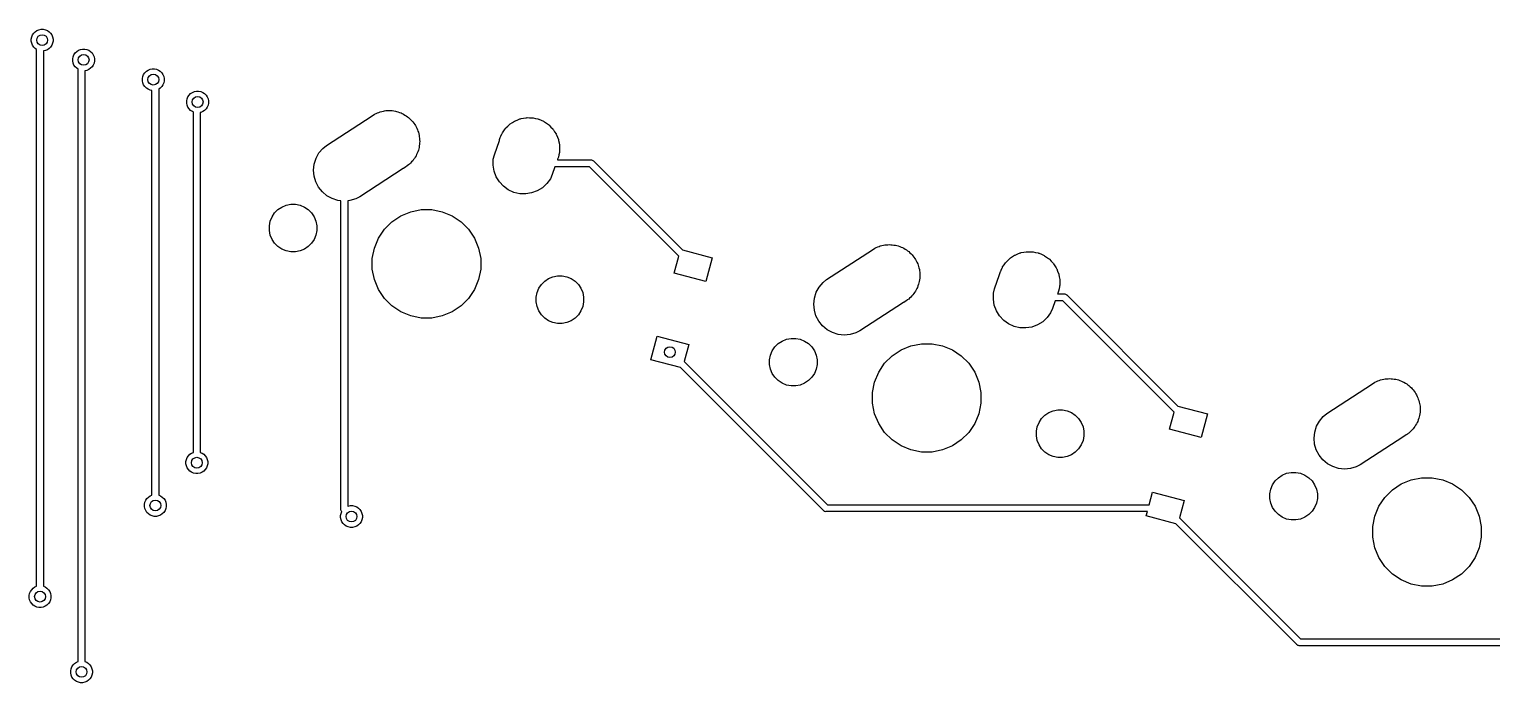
# Model space of a CAD drawing. Extents: x -26.1 to -7.5, y -7.6 to -2.3.
# Drawn here: x -18.173 to -16.055, y -3.231 to -2.284 of the extents above; entities that cross this region are included whole.
import ezdxf

# ---------------------------------------------------------------- set-up
doc = ezdxf.new("R2010")
doc.units = 0
doc.header["$MEASUREMENT"] = 0
doc.layers.add('BLACK', color=7, linetype='CONTINUOUS')

msp = doc.modelspace()

# ---------------------------------------------------------------- linework, layer by layer
at = {"layer": 'BLACK', "linetype": 'CONTINUOUS'}
for p, q in [((-18.164, -2.28777), (-18.1615, -2.28604)), ((-18.1615, -2.28604), (-18.1586, -2.28486)), ((-18.1586, -2.28486), (-18.1556, -2.28425)), ((-18.1556, -2.28425), (-18.1524, -2.28425)), ((-18.1524, -2.28425), (-18.1494, -2.28486)), ((-18.1494, -2.28486), (-18.1465, -2.28604)), ((-18.1465, -2.28604), (-18.144, -2.28777)), ((-18.1697, -2.29845), (-18.1691, -2.29541)), ((-18.1697, -2.30155), (-18.1697, -2.29845)), ((-18.1691, -2.30459), (-18.1697, -2.30155)), ((-18.1691, -2.29541), (-18.168, -2.29254)), ((-18.168, -2.30746), (-18.1691, -2.30459)), ((-18.168, -2.29254), (-18.1662, -2.28996)), ((-18.1662, -2.31004), (-18.168, -2.30746)), ((-18.1662, -2.28996), (-18.164, -2.28777)), ((-18.144, -2.28777), (-18.1418, -2.28996)), ((-18.1418, -2.28996), (-18.14, -2.29254)), ((-18.14, -2.30746), (-18.1418, -2.31004)), ((-18.14, -2.29254), (-18.1389, -2.29541)), ((-18.1389, -2.30459), (-18.14, -2.30746)), ((-18.1389, -2.29541), (-18.1383, -2.29845)), ((-18.1383, -2.30155), (-18.1389, -2.30459)), ((-18.1383, -2.29845), (-18.1383, -2.30155)), ((-18.164, -2.31223), (-18.1662, -2.31004)), ((-18.162, -2.31359), (-18.164, -2.31223)), ((-18.162, -3.09103), (-18.162, -2.31359)), ((-18.1494, -2.31514), (-18.152, -2.31566)), ((-18.152, -2.31566), (-18.152, -3.09103)), ((-18.1465, -2.31396), (-18.1494, -2.31514)), ((-18.144, -2.31223), (-18.1465, -2.31396)), ((-18.1418, -2.31004), (-18.144, -2.31223)), ((-18.1097, -2.32707), (-18.1091, -2.32403)), ((-18.1097, -2.33017), (-18.1097, -2.32707)), ((-18.1091, -2.32403), (-18.108, -2.32116)), ((-18.108, -2.32116), (-18.1062, -2.31858)), ((-18.1062, -2.31858), (-18.104, -2.31639)), ((-18.104, -2.31639), (-18.1015, -2.31467)), ((-18.1015, -2.31467), (-18.0986, -2.31348)), ((-18.0986, -2.31348), (-18.0956, -2.31287)), ((-18.0956, -2.31287), (-18.0924, -2.31287)), ((-18.0924, -2.31287), (-18.0894, -2.31348)), ((-18.0894, -2.31348), (-18.0865, -2.31467)), ((-18.0865, -2.31467), (-18.084, -2.31639)), ((-18.084, -2.31639), (-18.0818, -2.31858)), ((-18.0818, -2.31858), (-18.08, -2.32116)), ((-18.08, -2.32116), (-18.0789, -2.32403)), ((-18.0789, -2.32403), (-18.0783, -2.32707)), ((-18.0783, -2.32707), (-18.0783, -2.33017)), ((-18.1091, -2.33322), (-18.1097, -2.33017)), ((-18.108, -2.33608), (-18.1091, -2.33322)), ((-18.1062, -2.33866), (-18.108, -2.33608)), ((-18.104, -2.34085), (-18.1062, -2.33866)), ((-18.102, -2.34222), (-18.104, -2.34085)), ((-18.102, -3.20003), (-18.102, -2.34222)), ((-18.0894, -2.34376), (-18.092, -2.34428)), ((-18.092, -2.34428), (-18.092, -3.20003)), ((-18.0865, -2.34258), (-18.0894, -2.34376)), ((-18.084, -2.34085), (-18.0865, -2.34258)), ((-18.0818, -2.33866), (-18.084, -2.34085)), ((-18.08, -2.33608), (-18.0818, -2.33866)), ((-18.0789, -2.33322), (-18.08, -2.33608)), ((-18.0783, -2.33017), (-18.0789, -2.33322)), ((-18.0081, -2.35265), (-18.007, -2.34978)), ((-18.007, -2.34978), (-18.0052, -2.34721)), ((-18.0052, -2.34721), (-18.003, -2.34501)), ((-18.003, -2.34501), (-18.0005, -2.34329)), ((-18.0005, -2.34329), (-17.9976, -2.3421)), ((-17.9976, -2.3421), (-17.9946, -2.3415)), ((-17.9946, -2.3415), (-17.9914, -2.3415)), ((-17.9914, -2.3415), (-17.9884, -2.3421)), ((-17.9884, -2.3421), (-17.9855, -2.34329)), ((-17.9855, -2.34329), (-17.983, -2.34501)), ((-17.983, -2.34501), (-17.9808, -2.34721)), ((-17.9808, -2.34721), (-17.979, -2.34978)), ((-17.979, -2.34978), (-17.9779, -2.35265)), ((-18.0087, -2.35569), (-18.0081, -2.35265)), ((-18.0087, -2.3588), (-18.0087, -2.35569)), ((-18.0081, -2.36184), (-18.0087, -2.3588)), ((-18.007, -2.3647), (-18.0081, -2.36184)), ((-18.0052, -2.36728), (-18.007, -2.3647)), ((-18.003, -2.36948), (-18.0052, -2.36728)), ((-18.0005, -2.3712), (-18.003, -2.36948)), ((-17.9976, -2.37239), (-18.0005, -2.3712)), ((-17.983, -2.36948), (-17.985, -2.37084)), ((-17.985, -2.37084), (-17.985, -2.95903)), ((-17.9808, -2.36728), (-17.983, -2.36948)), ((-17.979, -2.3647), (-17.9808, -2.36728)), ((-17.9779, -2.36184), (-17.979, -2.3647)), ((-17.9779, -2.35265), (-17.9773, -2.35569)), ((-17.9773, -2.3588), (-17.9779, -2.36184)), ((-17.9773, -2.35569), (-17.9773, -2.3588)), ((-17.995, -2.3729), (-17.9976, -2.37239)), ((-17.995, -2.95903), (-17.995, -2.3729)), ((-17.9447, -2.38807), (-17.9441, -2.38503)), ((-17.9447, -2.39117), (-17.9447, -2.38807)), ((-17.9441, -2.39422), (-17.9447, -2.39117)), ((-17.9441, -2.38503), (-17.9429, -2.38216)), ((-17.9429, -2.38216), (-17.9412, -2.37958)), ((-17.9412, -2.37958), (-17.939, -2.37739)), ((-17.939, -2.37739), (-17.9364, -2.37567)), ((-17.9364, -2.37567), (-17.9335, -2.37448)), ((-17.9335, -2.37448), (-17.9305, -2.37387)), ((-17.9305, -2.37387), (-17.9274, -2.37387)), ((-17.9274, -2.37387), (-17.9244, -2.37448)), ((-17.9244, -2.37448), (-17.9215, -2.37567)), ((-17.9215, -2.37567), (-17.9189, -2.37739)), ((-17.9189, -2.37739), (-17.9167, -2.37958)), ((-17.9167, -2.37958), (-17.915, -2.38216)), ((-17.915, -2.38216), (-17.9138, -2.38503)), ((-17.9138, -2.38503), (-17.9132, -2.38807)), ((-17.9132, -2.39117), (-17.9138, -2.39422)), ((-17.9132, -2.38807), (-17.9132, -2.39117)), ((-17.9429, -2.39708), (-17.9441, -2.39422)), ((-17.9412, -2.39966), (-17.9429, -2.39708)), ((-17.939, -2.40185), (-17.9412, -2.39966)), ((-17.9364, -2.40358), (-17.939, -2.40185)), ((-17.935, -2.40416), (-17.9364, -2.40358)), ((-17.935, -2.89703), (-17.935, -2.40416)), ((-17.9244, -2.40476), (-17.925, -2.40489)), ((-17.925, -2.40489), (-17.925, -2.89703)), ((-17.9215, -2.40358), (-17.9244, -2.40476)), ((-17.9189, -2.40185), (-17.9215, -2.40358)), ((-17.9167, -2.39966), (-17.9189, -2.40185)), ((-17.915, -2.39708), (-17.9167, -2.39966)), ((-17.9138, -2.39422), (-17.915, -2.39708)), ((-17.7424, -2.4527), (-17.6761, -2.40948)), ((-17.6761, -2.40948), (-17.6727, -2.4072)), ((-17.6727, -2.4072), (-17.6704, -2.40626)), ((-17.6704, -2.40626), (-17.6683, -2.40514)), ((-17.6683, -2.40514), (-17.6664, -2.4046)), ((-17.6664, -2.4046), (-17.6646, -2.40386)), ((-17.6646, -2.40386), (-17.6622, -2.40338)), ((-17.6622, -2.40338), (-17.6599, -2.4027)), ((-17.6599, -2.4027), (-17.658, -2.40253)), ((-17.658, -2.40253), (-17.6561, -2.40216)), ((-17.6561, -2.40216), (-17.6536, -2.40216)), ((-17.6536, -2.40216), (-17.6512, -2.40194)), ((-17.6512, -2.40194), (-17.6493, -2.40216)), ((-17.6493, -2.40216), (-17.6473, -2.40216)), ((-17.6473, -2.40216), (-17.6449, -2.40263)), ((-17.6449, -2.40263), (-17.6425, -2.4029)), ((-17.6425, -2.4029), (-17.6407, -2.40348)), ((-17.6407, -2.40348), (-17.6388, -2.40386)), ((-17.6388, -2.40386), (-17.6365, -2.40479)), ((-17.6365, -2.40479), (-17.6342, -2.40552)), ((-17.6342, -2.40552), (-17.6325, -2.40646)), ((-17.6325, -2.40646), (-17.6307, -2.4072)), ((-17.6307, -2.4072), (-17.6287, -2.40855)), ((-17.6287, -2.40855), (-17.6266, -2.40972)), ((-17.6266, -2.40972), (-17.6251, -2.41097)), ((-17.6251, -2.41097), (-17.6235, -2.41204)), ((-17.6235, -2.41204), (-17.6217, -2.41377)), ((-17.6217, -2.41377), (-17.6199, -2.41534)), ((-17.4652, -2.41551), (-17.462, -2.41414)), ((-17.462, -2.41414), (-17.4612, -2.41399)), ((-17.4612, -2.41399), (-17.4604, -2.4137)), ((-17.4604, -2.4137), (-17.4569, -2.41314)), ((-17.4569, -2.41314), (-17.4534, -2.41244)), ((-17.4534, -2.41244), (-17.4526, -2.41244)), ((-17.4526, -2.41244), (-17.4518, -2.41231)), ((-17.4518, -2.41231), (-17.4482, -2.41244)), ((-17.4482, -2.41244), (-17.4447, -2.41244)), ((-17.4447, -2.41244), (-17.4439, -2.4126)), ((-17.4439, -2.4126), (-17.4431, -2.41263)), ((-17.4431, -2.41263), (-17.4396, -2.41345)), ((-17.4396, -2.41345), (-17.4361, -2.41414)), ((-17.4361, -2.41414), (-17.4354, -2.41445)), ((-17.4354, -2.41445), (-17.4346, -2.41464)), ((-17.6199, -2.41534), (-17.6187, -2.41684)), ((-17.6187, -2.41684), (-17.6173, -2.41821)), ((-17.6173, -2.41821), (-17.6159, -2.42024)), ((-17.6159, -2.42024), (-17.6144, -2.42214)), ((-17.6144, -2.42214), (-17.6135, -2.42386)), ((-17.6135, -2.42386), (-17.6125, -2.42547)), ((-17.6125, -2.42547), (-17.6115, -2.42772)), ((-17.6115, -2.42772), (-17.6104, -2.42988)), ((-17.6104, -2.42988), (-17.6099, -2.43174)), ((-17.6099, -2.43174), (-17.6091, -2.43353)), ((-17.6091, -2.43353), (-17.6086, -2.43592)), ((-17.4896, -2.43904), (-17.4883, -2.43575)), ((-17.4883, -2.43575), (-17.4878, -2.43508)), ((-17.4878, -2.43508), (-17.4875, -2.43435)), ((-17.4875, -2.43435), (-17.4854, -2.43146)), ((-17.4854, -2.43146), (-17.4834, -2.4285)), ((-17.4834, -2.4285), (-17.4829, -2.42793)), ((-17.4829, -2.42793), (-17.4824, -2.42727)), ((-17.4824, -2.42727), (-17.4798, -2.42485)), ((-17.4798, -2.42485), (-17.4773, -2.42233)), ((-17.4773, -2.42233), (-17.4766, -2.42188)), ((-17.4766, -2.42188), (-17.476, -2.42133)), ((-17.476, -2.42133), (-17.473, -2.41946)), ((-17.473, -2.41946), (-17.47, -2.41748)), ((-17.47, -2.41748), (-17.4693, -2.41717)), ((-17.4693, -2.41717), (-17.4686, -2.41675)), ((-17.4686, -2.41675), (-17.4652, -2.41551)), ((-17.4346, -2.41464), (-17.4313, -2.41612)), ((-17.4313, -2.41612), (-17.4281, -2.41748)), ((-17.4281, -2.41748), (-17.4274, -2.41793)), ((-17.4274, -2.41793), (-17.4267, -2.41827)), ((-17.4267, -2.41827), (-17.4238, -2.42035)), ((-17.4238, -2.42035), (-17.4208, -2.42233)), ((-17.4208, -2.42233), (-17.4202, -2.4229)), ((-17.4202, -2.4229), (-17.4196, -2.42337)), ((-17.4196, -2.42337), (-17.4172, -2.42598)), ((-17.4172, -2.42598), (-17.4146, -2.4285)), ((-17.4146, -2.4285), (-17.4142, -2.42917)), ((-17.4142, -2.42917), (-17.4136, -2.42976)), ((-17.4136, -2.42976), (-17.4118, -2.43279)), ((-17.4118, -2.43279), (-17.4098, -2.43575)), ((-17.4098, -2.43575), (-17.4095, -2.4365)), ((-17.7531, -2.46348), (-17.7475, -2.45679)), ((-17.7475, -2.45679), (-17.7424, -2.4527)), ((-17.6082, -2.45562), (-17.6087, -2.45747)), ((-17.6086, -2.43592), (-17.608, -2.43826)), ((-17.6079, -2.4532), (-17.6082, -2.45562)), ((-17.608, -2.43826), (-17.6078, -2.44019)), ((-17.6074, -2.45081), (-17.6079, -2.4532)), ((-17.6078, -2.44019), (-17.6074, -2.44208)), ((-17.6074, -2.44208), (-17.6074, -2.44452)), ((-17.6074, -2.44452), (-17.6072, -2.44695)), ((-17.6072, -2.44695), (-17.6074, -2.44887)), ((-17.6074, -2.44887), (-17.6074, -2.45081)), ((-17.4991, -2.46606), (-17.4919, -2.44517)), ((-17.4919, -2.44517), (-17.4916, -2.44381)), ((-17.4916, -2.44381), (-17.4905, -2.44105)), ((-17.4905, -2.44105), (-17.4902, -2.44029)), ((-17.4902, -2.44029), (-17.4896, -2.43904)), ((-17.4095, -2.4365), (-17.4091, -2.43718)), ((-17.4091, -2.43718), (-17.4078, -2.44052)), ((-17.4078, -2.44052), (-17.4064, -2.44381)), ((-17.4064, -2.44381), (-17.4063, -2.4446)), ((-17.4063, -2.4446), (-17.406, -2.44536)), ((-17.406, -2.44536), (-17.4054, -2.44887)), ((-17.4054, -2.44887), (-17.4047, -2.45237)), ((-17.4047, -2.45237), (-17.4047, -2.45318)), ((-17.4047, -2.45318), (-17.4046, -2.45397)), ((-17.4046, -2.45397), (-17.4047, -2.45753)), ((-17.7599, -2.47944), (-17.7573, -2.47112)), ((-17.7573, -2.47112), (-17.7531, -2.46348)), ((-17.619, -2.4764), (-17.6206, -2.47827)), ((-17.6173, -2.47468), (-17.619, -2.4764)), ((-17.6162, -2.47307), (-17.6173, -2.47468)), ((-17.615, -2.47159), (-17.6162, -2.47307)), ((-17.6138, -2.46945), (-17.615, -2.47159)), ((-17.6125, -2.46743), (-17.6138, -2.46945)), ((-17.6117, -2.46564), (-17.6125, -2.46743)), ((-17.6108, -2.46394), (-17.6117, -2.46564)), ((-17.61, -2.46162), (-17.6108, -2.46394)), ((-17.6091, -2.45937), (-17.61, -2.46162)), ((-17.6087, -2.45747), (-17.6091, -2.45937)), ((-17.5009, -2.48114), (-17.5006, -2.47242)), ((-17.5006, -2.47242), (-17.4991, -2.46606)), ((-17.4076, -2.47241), (-17.4079, -2.47338)), ((-17.4079, -2.47338), (-17.3595, -2.47338)), ((-17.4064, -2.46965), (-17.4076, -2.47241)), ((-17.4058, -2.46616), (-17.4064, -2.46965)), ((-17.4049, -2.46269), (-17.4058, -2.46616)), ((-17.4047, -2.46109), (-17.4049, -2.46189)), ((-17.4049, -2.46189), (-17.4049, -2.46269)), ((-17.4047, -2.45753), (-17.4047, -2.46109)), ((-17.3595, -2.47338), (-17.3593, -2.47336)), ((-17.3593, -2.47336), (-17.3591, -2.47338)), ((-17.3591, -2.47338), (-17.3583, -2.47345)), ((-17.3583, -2.47345), (-17.3574, -2.47374)), ((-17.3574, -2.47374), (-17.3565, -2.4742)), ((-17.3565, -2.4742), (-17.3557, -2.47483)), ((-17.3557, -2.47483), (-17.3556, -2.47502)), ((-17.3556, -2.47502), (-17.2267, -2.60394)), ((-17.7609, -2.48811), (-17.7599, -2.47944)), ((-17.7601, -2.49681), (-17.7609, -2.48811)), ((-17.7577, -2.50518), (-17.7601, -2.49681)), ((-17.631, -2.48579), (-17.694, -2.52691)), ((-17.6307, -2.4857), (-17.631, -2.48579)), ((-17.6273, -2.48342), (-17.6307, -2.4857)), ((-17.6257, -2.48236), (-17.6273, -2.48342)), ((-17.6255, -2.4822), (-17.6257, -2.48236)), ((-17.6235, -2.48085), (-17.6255, -2.4822)), ((-17.6221, -2.47948), (-17.6235, -2.48085)), ((-17.6206, -2.47827), (-17.6221, -2.47948)), ((-17.4995, -2.48975), (-17.5009, -2.48114)), ((-17.4964, -2.49793), (-17.4995, -2.48975)), ((-17.4919, -2.50535), (-17.4964, -2.49793)), ((-17.4153, -2.49482), (-17.418, -2.50076)), ((-17.4114, -2.48338), (-17.4153, -2.49482)), ((-17.3614, -2.48338), (-17.4114, -2.48338)), ((-17.2321, -2.6127), (-17.3614, -2.48338)), ((-17.7537, -2.51292), (-17.7577, -2.50518)), ((-17.7482, -2.51973), (-17.7537, -2.51292)), ((-17.7415, -2.52534), (-17.7482, -2.51973)), ((-17.4859, -2.51174), (-17.4919, -2.50535)), ((-17.4789, -2.51685), (-17.4859, -2.51174)), ((-17.4709, -2.52048), (-17.4789, -2.51685)), ((-17.4369, -2.51836), (-17.4451, -2.52141)), ((-17.4295, -2.51378), (-17.4369, -2.51836)), ((-17.4231, -2.50784), (-17.4295, -2.51378)), ((-17.418, -2.50076), (-17.4231, -2.50784)), ((-17.8069, -2.54174), (-17.8006, -2.53915)), ((-17.8006, -2.53915), (-17.794, -2.53782)), ((-17.794, -2.53782), (-17.7872, -2.53782)), ((-17.7872, -2.53782), (-17.7805, -2.53915)), ((-17.7805, -2.53915), (-17.7743, -2.54174)), ((-17.7339, -2.52954), (-17.7415, -2.52534)), ((-17.7256, -2.53217), (-17.7339, -2.52954)), ((-17.7214, -2.53263), (-17.7256, -2.53217)), ((-17.7214, -2.97935), (-17.7214, -2.53263)), ((-17.7082, -2.53237), (-17.7114, -2.53264)), ((-17.7114, -2.53264), (-17.7114, -2.97519)), ((-17.6998, -2.52993), (-17.7082, -2.53237)), ((-17.694, -2.52691), (-17.6998, -2.52993)), ((-17.4624, -2.52249), (-17.4709, -2.52048)), ((-17.4537, -2.5228), (-17.4624, -2.52249)), ((-17.4451, -2.52141), (-17.4537, -2.5228)), ((-17.825, -2.56888), (-17.8237, -2.56222)), ((-17.8237, -2.56222), (-17.8211, -2.55595)), ((-17.8211, -2.55595), (-17.8173, -2.55031)), ((-17.8173, -2.55031), (-17.8125, -2.54551)), ((-17.8125, -2.54551), (-17.8069, -2.54174)), ((-17.7743, -2.54174), (-17.7686, -2.54551)), ((-17.7686, -2.54551), (-17.7638, -2.55031)), ((-17.7638, -2.55031), (-17.76, -2.55595)), ((-17.76, -2.55595), (-17.7575, -2.56222)), ((-17.7575, -2.56222), (-17.7561, -2.56888)), ((-17.6474, -2.56306), (-17.6346, -2.55447)), ((-17.6346, -2.55447), (-17.6203, -2.54855)), ((-17.6203, -2.54855), (-17.6051, -2.54554)), ((-17.6051, -2.54554), (-17.5897, -2.54554)), ((-17.5897, -2.54554), (-17.5745, -2.54855)), ((-17.5745, -2.54855), (-17.5602, -2.55447)), ((-17.5602, -2.55447), (-17.5474, -2.56306)), ((-17.825, -2.57566), (-17.825, -2.56888)), ((-17.8237, -2.58232), (-17.825, -2.57566)), ((-17.8211, -2.58859), (-17.8237, -2.58232)), ((-17.7575, -2.58232), (-17.76, -2.58859)), ((-17.7561, -2.57566), (-17.7575, -2.58232)), ((-17.7561, -2.56888), (-17.7561, -2.57566)), ((-17.667, -2.58685), (-17.6584, -2.57399)), ((-17.6584, -2.57399), (-17.6474, -2.56306)), ((-17.5474, -2.56306), (-17.5364, -2.57399)), ((-17.5364, -2.57399), (-17.5278, -2.58685)), ((-17.8173, -2.59423), (-17.8211, -2.58859)), ((-17.8125, -2.59903), (-17.8173, -2.59423)), ((-17.8069, -2.6028), (-17.8125, -2.59903)), ((-17.8006, -2.6054), (-17.8069, -2.6028)), ((-17.7743, -2.6028), (-17.7805, -2.6054)), ((-17.7686, -2.59903), (-17.7743, -2.6028)), ((-17.7638, -2.59423), (-17.7686, -2.59903)), ((-17.76, -2.58859), (-17.7638, -2.59423)), ((-17.6759, -2.6163), (-17.6729, -2.60114)), ((-17.6729, -2.60114), (-17.667, -2.58685)), ((-17.5278, -2.58685), (-17.5219, -2.60114)), ((-17.5219, -2.60114), (-17.5189, -2.6163)), ((-17.2267, -2.60394), (-17.1839, -2.61541)), ((-17.018, -2.64682), (-16.9517, -2.6036)), ((-16.9517, -2.6036), (-16.9482, -2.60131)), ((-16.9482, -2.60131), (-16.946, -2.60038)), ((-16.946, -2.60038), (-16.9438, -2.59925)), ((-16.9438, -2.59925), (-16.942, -2.59871)), ((-16.942, -2.59871), (-16.9402, -2.59797)), ((-16.9402, -2.59797), (-16.9378, -2.5975)), ((-16.9378, -2.5975), (-16.9354, -2.59681)), ((-16.9354, -2.59681), (-16.9335, -2.59665)), ((-16.9335, -2.59665), (-16.9316, -2.59627)), ((-16.9316, -2.59627), (-16.9292, -2.59627)), ((-16.9292, -2.59627), (-16.9268, -2.59606)), ((-16.9268, -2.59606), (-16.9248, -2.59627)), ((-16.9248, -2.59627), (-16.9229, -2.59627)), ((-16.9229, -2.59627), (-16.9205, -2.59675)), ((-16.9205, -2.59675), (-16.9181, -2.59701)), ((-16.9181, -2.59701), (-16.9162, -2.59759)), ((-16.9162, -2.59759), (-16.9143, -2.59797)), ((-16.9143, -2.59797), (-16.9121, -2.59891)), ((-16.9121, -2.59891), (-16.9098, -2.59964)), ((-16.9098, -2.59964), (-16.9081, -2.60057)), ((-16.9081, -2.60057), (-16.9063, -2.60131)), ((-16.9063, -2.60131), (-16.9043, -2.60267)), ((-16.9043, -2.60267), (-16.9021, -2.60384)), ((-16.9021, -2.60384), (-16.9006, -2.60508)), ((-16.9006, -2.60508), (-16.899, -2.60616)), ((-17.794, -2.60672), (-17.8006, -2.6054)), ((-17.7872, -2.60672), (-17.794, -2.60672)), ((-17.7805, -2.6054), (-17.7872, -2.60672)), ((-17.6759, -2.63177), (-17.6759, -2.6163)), ((-17.5189, -2.6163), (-17.5189, -2.63177)), ((-17.2387, -2.63741), (-17.2321, -2.6127)), ((-17.1839, -2.61541), (-17.193, -2.64963)), ((-16.899, -2.60616), (-16.8973, -2.60788)), ((-16.8973, -2.60788), (-16.8954, -2.60945)), ((-16.8954, -2.60945), (-16.8942, -2.61096)), ((-16.8942, -2.61096), (-16.8929, -2.61233)), ((-16.8929, -2.61233), (-16.8915, -2.61435)), ((-16.8915, -2.61435), (-16.89, -2.61626)), ((-16.89, -2.61626), (-16.8891, -2.61797)), ((-16.8891, -2.61797), (-16.888, -2.61958)), ((-16.888, -2.61958), (-16.8871, -2.62183)), ((-16.8871, -2.62183), (-16.886, -2.624)), ((-16.886, -2.624), (-16.8854, -2.62585)), ((-16.8854, -2.62585), (-16.8847, -2.62764)), ((-16.7631, -2.62846), (-16.761, -2.62557)), ((-16.761, -2.62557), (-16.759, -2.62261)), ((-16.759, -2.62261), (-16.7584, -2.62204)), ((-16.7584, -2.62204), (-16.758, -2.62139)), ((-16.758, -2.62139), (-16.7553, -2.61896)), ((-16.7553, -2.61896), (-16.7528, -2.61644)), ((-16.7528, -2.61644), (-16.7522, -2.61599)), ((-16.7522, -2.61599), (-16.7516, -2.61545)), ((-16.7516, -2.61545), (-16.7485, -2.61358)), ((-16.7485, -2.61358), (-16.7456, -2.6116)), ((-16.7456, -2.6116), (-16.7448, -2.61129)), ((-16.7448, -2.61129), (-16.7441, -2.61086)), ((-16.7441, -2.61086), (-16.7408, -2.60962)), ((-16.7408, -2.60962), (-16.7375, -2.60826)), ((-16.7375, -2.60826), (-16.7367, -2.6081)), ((-16.7367, -2.6081), (-16.736, -2.60782)), ((-16.736, -2.60782), (-16.7324, -2.60725)), ((-16.7324, -2.60725), (-16.729, -2.60655)), ((-16.729, -2.60655), (-16.7281, -2.60655)), ((-16.7281, -2.60655), (-16.7274, -2.60643)), ((-16.7274, -2.60643), (-16.7238, -2.60655)), ((-16.7238, -2.60655), (-16.7202, -2.60655)), ((-16.7202, -2.60655), (-16.7194, -2.60671)), ((-16.7194, -2.60671), (-16.7186, -2.60674)), ((-16.7186, -2.60674), (-16.7152, -2.60756)), ((-16.7152, -2.60756), (-16.7117, -2.60826)), ((-16.7117, -2.60826), (-16.7109, -2.60857)), ((-16.7109, -2.60857), (-16.7101, -2.60875)), ((-16.7101, -2.60875), (-16.7069, -2.61023)), ((-16.7069, -2.61023), (-16.7036, -2.6116)), ((-16.7036, -2.6116), (-16.7029, -2.61204)), ((-16.7029, -2.61204), (-16.7022, -2.61238)), ((-16.7022, -2.61238), (-16.6993, -2.61446)), ((-16.6993, -2.61446), (-16.6964, -2.61644)), ((-16.6964, -2.61644), (-16.6958, -2.61701)), ((-16.6958, -2.61701), (-16.6951, -2.61749)), ((-16.6951, -2.61749), (-16.6927, -2.62009)), ((-16.6927, -2.62009), (-16.6902, -2.62261)), ((-16.6902, -2.62261), (-16.6897, -2.62328)), ((-16.6897, -2.62328), (-16.6892, -2.62387)), ((-16.6892, -2.62387), (-16.6873, -2.6269)), ((-17.6729, -2.64693), (-17.6759, -2.63177)), ((-17.667, -2.66122), (-17.6729, -2.64693)), ((-17.5219, -2.64693), (-17.5278, -2.66122)), ((-17.5189, -2.63177), (-17.5219, -2.64693)), ((-17.4262, -2.64904), (-17.4205, -2.64527)), ((-17.4205, -2.64527), (-17.4143, -2.64267)), ((-17.4143, -2.64267), (-17.4076, -2.64135)), ((-17.4076, -2.64135), (-17.4008, -2.64135)), ((-17.4008, -2.64135), (-17.3942, -2.64267)), ((-17.3942, -2.64267), (-17.3879, -2.64527)), ((-17.3879, -2.64527), (-17.3822, -2.64904)), ((-17.193, -2.64963), (-17.2387, -2.63741)), ((-17.0231, -2.65091), (-17.018, -2.64682)), ((-16.8847, -2.62764), (-16.8842, -2.63003)), ((-16.8842, -2.63003), (-16.8835, -2.63237)), ((-16.8834, -2.64731), (-16.8837, -2.64974)), ((-16.8835, -2.63237), (-16.8833, -2.6343)), ((-16.883, -2.64492), (-16.8834, -2.64731)), ((-16.8833, -2.6343), (-16.883, -2.6362)), ((-16.883, -2.6362), (-16.883, -2.63864)), ((-16.883, -2.63864), (-16.8828, -2.64107)), ((-16.8828, -2.64107), (-16.883, -2.64299)), ((-16.883, -2.64299), (-16.883, -2.64492)), ((-16.7746, -2.66017), (-16.7675, -2.63928)), ((-16.7675, -2.63928), (-16.7672, -2.63793)), ((-16.7672, -2.63793), (-16.766, -2.63517)), ((-16.766, -2.63517), (-16.7658, -2.63441)), ((-16.7658, -2.63441), (-16.7652, -2.63316)), ((-16.7652, -2.63316), (-16.7638, -2.62987)), ((-16.7638, -2.62987), (-16.7634, -2.6292)), ((-16.7634, -2.6292), (-16.7631, -2.62846)), ((-16.6873, -2.6269), (-16.6853, -2.62987)), ((-16.6853, -2.62987), (-16.685, -2.63061)), ((-16.685, -2.63061), (-16.6846, -2.6313)), ((-16.6846, -2.6313), (-16.6834, -2.63463)), ((-16.6834, -2.63463), (-16.682, -2.63793)), ((-16.682, -2.63793), (-16.6818, -2.63872)), ((-16.6818, -2.63872), (-16.6816, -2.63947)), ((-16.6816, -2.63947), (-16.681, -2.64299)), ((-16.681, -2.64299), (-16.6803, -2.64648)), ((-16.6803, -2.64648), (-16.6803, -2.64729)), ((-16.6803, -2.64729), (-16.6802, -2.64809)), ((-17.6584, -2.67408), (-17.667, -2.66122)), ((-17.5278, -2.66122), (-17.5364, -2.67408)), ((-17.4387, -2.67241), (-17.4373, -2.66575)), ((-17.4373, -2.66575), (-17.4347, -2.65948)), ((-17.4347, -2.65948), (-17.431, -2.65384)), ((-17.431, -2.65384), (-17.4262, -2.64904)), ((-17.3822, -2.64904), (-17.3774, -2.65384)), ((-17.3774, -2.65384), (-17.3737, -2.65948)), ((-17.3737, -2.65948), (-17.3711, -2.66575)), ((-17.3711, -2.66575), (-17.3698, -2.67241)), ((-17.0355, -2.67356), (-17.0329, -2.66524)), ((-17.0329, -2.66524), (-17.0287, -2.65759)), ((-17.0287, -2.65759), (-17.0231, -2.65091)), ((-16.8918, -2.66719), (-16.8929, -2.66879)), ((-16.8905, -2.66571), (-16.8918, -2.66719)), ((-16.8894, -2.66357), (-16.8905, -2.66571)), ((-16.888, -2.66154), (-16.8894, -2.66357)), ((-16.8873, -2.65975), (-16.888, -2.66154)), ((-16.8863, -2.65806), (-16.8873, -2.65975)), ((-16.8856, -2.65573), (-16.8863, -2.65806)), ((-16.8847, -2.65348), (-16.8856, -2.65573)), ((-16.8843, -2.65158), (-16.8847, -2.65348)), ((-16.8837, -2.64974), (-16.8843, -2.65158)), ((-16.7764, -2.67525), (-16.7761, -2.66654)), ((-16.7761, -2.66654), (-16.7746, -2.66017)), ((-16.6831, -2.66653), (-16.6835, -2.6675)), ((-16.6835, -2.6675), (-16.6741, -2.6675)), ((-16.682, -2.66377), (-16.6831, -2.66653)), ((-16.6813, -2.66027), (-16.682, -2.66377)), ((-16.6805, -2.65681), (-16.6813, -2.66027)), ((-16.6803, -2.65521), (-16.6805, -2.656)), ((-16.6805, -2.656), (-16.6805, -2.65681)), ((-16.6802, -2.64809), (-16.6803, -2.65165)), ((-16.6803, -2.65165), (-16.6803, -2.65521)), ((-16.6741, -2.6675), (-16.6739, -2.66747)), ((-16.6739, -2.66747), (-16.6736, -2.6675)), ((-16.6736, -2.6675), (-16.6729, -2.66757)), ((-16.6729, -2.66757), (-16.672, -2.66785)), ((-16.672, -2.66785), (-16.6711, -2.66832)), ((-16.6711, -2.66832), (-16.6703, -2.66894)), ((-17.6474, -2.68501), (-17.6584, -2.67408)), ((-17.6346, -2.6936), (-17.6474, -2.68501)), ((-17.5474, -2.68501), (-17.5602, -2.6936)), ((-17.5364, -2.67408), (-17.5474, -2.68501)), ((-17.4387, -2.67919), (-17.4387, -2.67241)), ((-17.4373, -2.68585), (-17.4387, -2.67919)), ((-17.4347, -2.69212), (-17.4373, -2.68585)), ((-17.3711, -2.68585), (-17.3737, -2.69212)), ((-17.3698, -2.67919), (-17.3711, -2.68585)), ((-17.3698, -2.67241), (-17.3698, -2.67919)), ((-17.0365, -2.68223), (-17.0355, -2.67356)), ((-17.0357, -2.69092), (-17.0365, -2.68223)), ((-16.9065, -2.67991), (-16.9696, -2.72103)), ((-16.9063, -2.67981), (-16.9065, -2.67991)), ((-16.9029, -2.67753), (-16.9063, -2.67981)), ((-16.9013, -2.67648), (-16.9029, -2.67753)), ((-16.9011, -2.67632), (-16.9013, -2.67648)), ((-16.899, -2.67496), (-16.9011, -2.67632)), ((-16.8977, -2.6736), (-16.899, -2.67496)), ((-16.8961, -2.67239), (-16.8977, -2.6736)), ((-16.8946, -2.67052), (-16.8961, -2.67239)), ((-16.8929, -2.66879), (-16.8946, -2.67052)), ((-16.7751, -2.68387), (-16.7764, -2.67525)), ((-16.772, -2.69204), (-16.7751, -2.68387)), ((-16.6908, -2.68893), (-16.6936, -2.69488)), ((-16.6869, -2.6775), (-16.6908, -2.68893)), ((-16.6759, -2.6775), (-16.6869, -2.6775)), ((-16.5147, -2.83875), (-16.6759, -2.6775)), ((-16.6703, -2.66894), (-16.6702, -2.66913)), ((-16.6702, -2.66913), (-16.5093, -2.82999)), ((-17.6203, -2.69952), (-17.6346, -2.6936)), ((-17.6051, -2.70254), (-17.6203, -2.69952)), ((-17.5897, -2.70254), (-17.6051, -2.70254)), ((-17.5745, -2.69952), (-17.5897, -2.70254)), ((-17.5602, -2.6936), (-17.5745, -2.69952)), ((-17.431, -2.69776), (-17.4347, -2.69212)), ((-17.4262, -2.70256), (-17.431, -2.69776)), ((-17.4205, -2.70633), (-17.4262, -2.70256)), ((-17.4143, -2.70892), (-17.4205, -2.70633)), ((-17.4076, -2.71025), (-17.4143, -2.70892)), ((-17.4008, -2.71025), (-17.4076, -2.71025)), ((-17.3942, -2.70892), (-17.4008, -2.71025)), ((-17.3879, -2.70633), (-17.3942, -2.70892)), ((-17.3822, -2.70256), (-17.3879, -2.70633)), ((-17.3774, -2.69776), (-17.3822, -2.70256)), ((-17.3737, -2.69212), (-17.3774, -2.69776)), ((-17.0333, -2.6993), (-17.0357, -2.69092)), ((-17.0292, -2.70704), (-17.0333, -2.6993)), ((-17.0238, -2.71385), (-17.0292, -2.70704)), ((-16.7674, -2.69947), (-16.772, -2.69204)), ((-16.7615, -2.70586), (-16.7674, -2.69947)), ((-16.7544, -2.71096), (-16.7615, -2.70586)), ((-16.7465, -2.71459), (-16.7544, -2.71096)), ((-16.705, -2.7079), (-16.7125, -2.71248)), ((-16.6987, -2.70195), (-16.705, -2.7079)), ((-16.6936, -2.69488), (-16.6987, -2.70195)), ((-17.2723, -2.7629), (-17.2631, -2.72867)), ((-17.2631, -2.72867), (-17.2175, -2.7409)), ((-17.0762, -2.73326), (-17.0695, -2.73194)), ((-17.0695, -2.73194), (-17.0627, -2.73194)), ((-17.0627, -2.73194), (-17.0561, -2.73326)), ((-17.0171, -2.71946), (-17.0238, -2.71385)), ((-17.0095, -2.72366), (-17.0171, -2.71946)), ((-17.0011, -2.72628), (-17.0095, -2.72366)), ((-16.9925, -2.72724), (-17.0011, -2.72628)), ((-16.9838, -2.72648), (-16.9925, -2.72724)), ((-16.9754, -2.72404), (-16.9838, -2.72648)), ((-16.9696, -2.72103), (-16.9754, -2.72404)), ((-16.738, -2.7166), (-16.7465, -2.71459)), ((-16.7293, -2.71692), (-16.738, -2.7166)), ((-16.7207, -2.71552), (-16.7293, -2.71692)), ((-16.7125, -2.71248), (-16.7207, -2.71552)), ((-17.2175, -2.7409), (-17.2241, -2.76561)), ((-17.0993, -2.75634), (-17.0967, -2.75007)), ((-17.0967, -2.75007), (-17.0929, -2.74443)), ((-17.0929, -2.74443), (-17.0881, -2.73963)), ((-17.0881, -2.73963), (-17.0825, -2.73586)), ((-17.0825, -2.73586), (-17.0762, -2.73326)), ((-17.0561, -2.73326), (-17.0498, -2.73586)), ((-17.0498, -2.73586), (-17.0442, -2.73963)), ((-17.0442, -2.73963), (-17.0394, -2.74443)), ((-17.0394, -2.74443), (-17.0356, -2.75007)), ((-17.0356, -2.75007), (-17.033, -2.75634)), ((-16.923, -2.75717), (-16.9101, -2.74858)), ((-16.9101, -2.74858), (-16.8958, -2.74267)), ((-16.8958, -2.74267), (-16.8807, -2.73965)), ((-16.8807, -2.73965), (-16.8652, -2.73965)), ((-16.8652, -2.73965), (-16.8501, -2.74267)), ((-16.8501, -2.74267), (-16.8358, -2.74858)), ((-16.8358, -2.74858), (-16.8229, -2.75717)), ((-17.2295, -2.77437), (-17.2723, -2.7629)), ((-17.0226, -2.98132), (-17.2295, -2.77437)), ((-17.2241, -2.76561), (-17.0168, -2.97295)), ((-17.1006, -2.76299), (-17.0993, -2.75634)), ((-17.1006, -2.76978), (-17.1006, -2.76299)), ((-17.0993, -2.77643), (-17.1006, -2.76978)), ((-17.033, -2.75634), (-17.0317, -2.76299)), ((-17.0317, -2.76978), (-17.033, -2.77643)), ((-17.0317, -2.76299), (-17.0317, -2.76978)), ((-16.9425, -2.78097), (-16.9339, -2.76811)), ((-16.9339, -2.76811), (-16.923, -2.75717)), ((-16.8229, -2.75717), (-16.812, -2.76811)), ((-16.812, -2.76811), (-16.8034, -2.78097)), ((-17.0967, -2.7827), (-17.0993, -2.77643)), ((-17.0929, -2.78835), (-17.0967, -2.7827)), ((-17.0881, -2.79314), (-17.0929, -2.78835)), ((-17.0825, -2.79691), (-17.0881, -2.79314)), ((-17.0442, -2.79314), (-17.0498, -2.79691)), ((-17.0394, -2.78835), (-17.0442, -2.79314)), ((-17.0356, -2.7827), (-17.0394, -2.78835)), ((-17.033, -2.77643), (-17.0356, -2.7827)), ((-16.9514, -2.81042), (-16.9484, -2.79525)), ((-16.9484, -2.79525), (-16.9425, -2.78097)), ((-16.8034, -2.78097), (-16.7975, -2.79525)), ((-16.7975, -2.79525), (-16.7944, -2.81042)), ((-16.2272, -2.79771), (-16.2238, -2.79542)), ((-16.2238, -2.79542), (-16.2215, -2.79449)), ((-16.2215, -2.79449), (-16.2194, -2.79337)), ((-16.2194, -2.79337), (-16.2175, -2.79283)), ((-16.2175, -2.79283), (-16.2157, -2.79209)), ((-16.2157, -2.79209), (-16.2133, -2.79161)), ((-16.2133, -2.79161), (-16.211, -2.79093)), ((-16.211, -2.79093), (-16.2091, -2.79076)), ((-16.2091, -2.79076), (-16.2072, -2.79038)), ((-16.2072, -2.79038), (-16.2047, -2.79038)), ((-16.2047, -2.79038), (-16.2023, -2.79017)), ((-16.2023, -2.79017), (-16.2004, -2.79038)), ((-16.2004, -2.79038), (-16.1985, -2.79038)), ((-16.1985, -2.79038), (-16.1961, -2.79086)), ((-16.1961, -2.79086), (-16.1936, -2.79113)), ((-16.1936, -2.79113), (-16.1918, -2.79171)), ((-16.1918, -2.79171), (-16.1899, -2.79209)), ((-16.1899, -2.79209), (-16.1876, -2.79302)), ((-16.1876, -2.79302), (-16.1853, -2.79375)), ((-16.1853, -2.79375), (-16.1836, -2.79468)), ((-16.1836, -2.79468), (-16.1818, -2.79542)), ((-16.1818, -2.79542), (-16.1798, -2.79678)), ((-17.0762, -2.79951), (-17.0825, -2.79691)), ((-17.0695, -2.80083), (-17.0762, -2.79951)), ((-17.0627, -2.80083), (-17.0695, -2.80083)), ((-17.0561, -2.79951), (-17.0627, -2.80083)), ((-17.0498, -2.79691), (-17.0561, -2.79951)), ((-16.9514, -2.82588), (-16.9514, -2.81042)), ((-16.7944, -2.81042), (-16.7944, -2.82588)), ((-16.2935, -2.84093), (-16.2272, -2.79771)), ((-16.1798, -2.79678), (-16.1777, -2.79795)), ((-16.1777, -2.79795), (-16.1762, -2.7992)), ((-16.1762, -2.7992), (-16.1746, -2.80027)), ((-16.1746, -2.80027), (-16.1729, -2.802)), ((-16.1729, -2.802), (-16.171, -2.80356)), ((-16.171, -2.80356), (-16.1698, -2.80507)), ((-16.1698, -2.80507), (-16.1684, -2.80644)), ((-16.1684, -2.80644), (-16.1671, -2.80847)), ((-16.1671, -2.80847), (-16.1655, -2.81037)), ((-16.1655, -2.81037), (-16.1646, -2.81209)), ((-16.1646, -2.81209), (-16.1636, -2.8137)), ((-16.1636, -2.8137), (-16.1626, -2.81595)), ((-16.1626, -2.81595), (-16.1615, -2.81811)), ((-16.9484, -2.84105), (-16.9514, -2.82588)), ((-16.7944, -2.82588), (-16.7975, -2.84105)), ((-16.6961, -2.83939), (-16.6898, -2.83679)), ((-16.6898, -2.83679), (-16.6832, -2.83546)), ((-16.6832, -2.83546), (-16.6764, -2.83546)), ((-16.6764, -2.83546), (-16.6697, -2.83679)), ((-16.6697, -2.83679), (-16.6634, -2.83939)), ((-16.5093, -2.82999), (-16.4665, -2.84146)), ((-16.1615, -2.81811), (-16.161, -2.81997)), ((-16.161, -2.81997), (-16.1602, -2.82176)), ((-16.1602, -2.82176), (-16.1598, -2.82415)), ((-16.1598, -2.82415), (-16.1591, -2.82649)), ((-16.1591, -2.82649), (-16.1589, -2.82842)), ((-16.1589, -2.82842), (-16.1585, -2.83031)), ((-16.1585, -2.83031), (-16.1585, -2.83275)), ((-16.1585, -2.83275), (-16.1583, -2.83518)), ((-16.1583, -2.83518), (-16.1585, -2.8371)), ((-16.1585, -2.8371), (-16.1585, -2.83904)), ((-16.9425, -2.85533), (-16.9484, -2.84105)), ((-16.9339, -2.86819), (-16.9425, -2.85533)), ((-16.8034, -2.85533), (-16.812, -2.86819)), ((-16.7975, -2.84105), (-16.8034, -2.85533)), ((-16.7129, -2.85987), (-16.7103, -2.8536)), ((-16.7103, -2.8536), (-16.7065, -2.84795)), ((-16.7065, -2.84795), (-16.7017, -2.84316)), ((-16.7017, -2.84316), (-16.6961, -2.83939)), ((-16.6634, -2.83939), (-16.6578, -2.84316)), ((-16.6578, -2.84316), (-16.653, -2.84795)), ((-16.653, -2.84795), (-16.6492, -2.8536)), ((-16.6492, -2.8536), (-16.6466, -2.85987)), ((-16.5213, -2.86346), (-16.5147, -2.83875)), ((-16.4665, -2.84146), (-16.4757, -2.87569)), ((-16.3111, -2.86767), (-16.3084, -2.85935)), ((-16.3084, -2.85935), (-16.3042, -2.8517)), ((-16.3042, -2.8517), (-16.2986, -2.84502)), ((-16.2986, -2.84502), (-16.2935, -2.84093)), ((-16.1649, -2.85768), (-16.1661, -2.85982)), ((-16.1636, -2.85566), (-16.1649, -2.85768)), ((-16.1628, -2.85387), (-16.1636, -2.85566)), ((-16.1619, -2.85217), (-16.1628, -2.85387)), ((-16.1612, -2.84985), (-16.1619, -2.85217)), ((-16.1602, -2.84759), (-16.1612, -2.84985)), ((-16.1598, -2.8457), (-16.1602, -2.84759)), ((-16.1593, -2.84385), (-16.1598, -2.8457)), ((-16.159, -2.84143), (-16.1593, -2.84385)), ((-16.1585, -2.83904), (-16.159, -2.84143)), ((-16.923, -2.87912), (-16.9339, -2.86819)), ((-16.9101, -2.88772), (-16.923, -2.87912)), ((-16.8229, -2.87912), (-16.8358, -2.88772)), ((-16.812, -2.86819), (-16.8229, -2.87912)), ((-16.7142, -2.86652), (-16.7129, -2.85987)), ((-16.7142, -2.87331), (-16.7142, -2.86652)), ((-16.7129, -2.87996), (-16.7142, -2.87331)), ((-16.7103, -2.88623), (-16.7129, -2.87996)), ((-16.6466, -2.87996), (-16.6492, -2.88623)), ((-16.6466, -2.85987), (-16.6453, -2.86652)), ((-16.6453, -2.87331), (-16.6466, -2.87996)), ((-16.6453, -2.86652), (-16.6453, -2.87331)), ((-16.4757, -2.87569), (-16.5213, -2.86346)), ((-16.312, -2.87634), (-16.3111, -2.86767)), ((-16.3113, -2.88503), (-16.312, -2.87634)), ((-16.1821, -2.87402), (-16.2451, -2.91514)), ((-16.1818, -2.87393), (-16.1821, -2.87402)), ((-16.1784, -2.87165), (-16.1818, -2.87393)), ((-16.1768, -2.87059), (-16.1784, -2.87165)), ((-16.1766, -2.87043), (-16.1768, -2.87059)), ((-16.1746, -2.86908), (-16.1766, -2.87043)), ((-16.1732, -2.86771), (-16.1746, -2.86908)), ((-16.1717, -2.8665), (-16.1732, -2.86771)), ((-16.1701, -2.86463), (-16.1717, -2.8665)), ((-16.1684, -2.86291), (-16.1701, -2.86463)), ((-16.1673, -2.8613), (-16.1684, -2.86291)), ((-16.1661, -2.85982), (-16.1673, -2.8613)), ((-17.9422, -2.90196), (-17.94, -2.89977)), ((-17.94, -2.89977), (-17.9375, -2.89804)), ((-17.9375, -2.89804), (-17.935, -2.89703)), ((-17.925, -2.89703), (-17.9225, -2.89804)), ((-17.9225, -2.89804), (-17.92, -2.89977)), ((-17.92, -2.89977), (-17.9178, -2.90196)), ((-16.8958, -2.89363), (-16.9101, -2.88772)), ((-16.8807, -2.89665), (-16.8958, -2.89363)), ((-16.8652, -2.89665), (-16.8807, -2.89665)), ((-16.8501, -2.89363), (-16.8652, -2.89665)), ((-16.8358, -2.88772), (-16.8501, -2.89363)), ((-16.7065, -2.89187), (-16.7103, -2.88623)), ((-16.7017, -2.89667), (-16.7065, -2.89187)), ((-16.6961, -2.90044), (-16.7017, -2.89667)), ((-16.6898, -2.90304), (-16.6961, -2.90044)), ((-16.6634, -2.90044), (-16.6697, -2.90304)), ((-16.6578, -2.89667), (-16.6634, -2.90044)), ((-16.653, -2.89187), (-16.6578, -2.89667)), ((-16.6492, -2.88623), (-16.653, -2.89187)), ((-16.3088, -2.89341), (-16.3113, -2.88503)), ((-16.3048, -2.90115), (-16.3088, -2.89341)), ((-16.2993, -2.90796), (-16.3048, -2.90115)), ((-17.9457, -2.91045), (-17.9451, -2.90741)), ((-17.9457, -2.91355), (-17.9457, -2.91045)), ((-17.9451, -2.91659), (-17.9457, -2.91355)), ((-17.9451, -2.90741), (-17.944, -2.90454)), ((-17.944, -2.91946), (-17.9451, -2.91659)), ((-17.944, -2.90454), (-17.9422, -2.90196)), ((-17.9422, -2.92204), (-17.944, -2.91946)), ((-17.94, -2.92423), (-17.9422, -2.92204)), ((-17.9178, -2.92204), (-17.92, -2.92423)), ((-17.9178, -2.90196), (-17.916, -2.90454)), ((-17.916, -2.91946), (-17.9178, -2.92204)), ((-17.916, -2.90454), (-17.9149, -2.90741)), ((-17.9149, -2.91659), (-17.916, -2.91946)), ((-17.9149, -2.90741), (-17.9143, -2.91045)), ((-17.9143, -2.91355), (-17.9149, -2.91659)), ((-17.9143, -2.91045), (-17.9143, -2.91355)), ((-16.6832, -2.90436), (-16.6898, -2.90304)), ((-16.6764, -2.90436), (-16.6832, -2.90436)), ((-16.6697, -2.90304), (-16.6764, -2.90436)), ((-16.2927, -2.91357), (-16.2993, -2.90796)), ((-16.285, -2.91777), (-16.2927, -2.91357)), ((-16.2767, -2.9204), (-16.285, -2.91777)), ((-16.268, -2.92135), (-16.2767, -2.9204)), ((-16.2593, -2.92059), (-16.268, -2.92135)), ((-16.2509, -2.91816), (-16.2593, -2.92059)), ((-16.2451, -2.91514), (-16.2509, -2.91816)), ((-17.9375, -2.92596), (-17.94, -2.92423)), ((-17.9346, -2.92714), (-17.9375, -2.92596)), ((-17.9316, -2.92775), (-17.9346, -2.92714)), ((-17.9284, -2.92775), (-17.9316, -2.92775)), ((-17.9254, -2.92714), (-17.9284, -2.92775)), ((-17.9225, -2.92596), (-17.9254, -2.92714)), ((-17.92, -2.92423), (-17.9225, -2.92596)), ((-16.3722, -2.94418), (-16.3684, -2.93854)), ((-16.3684, -2.93854), (-16.3636, -2.93374)), ((-16.3636, -2.93374), (-16.358, -2.92997)), ((-16.358, -2.92997), (-16.3517, -2.92738)), ((-16.3517, -2.92738), (-16.3451, -2.92605)), ((-16.3451, -2.92605), (-16.3383, -2.92605)), ((-16.3383, -2.92605), (-16.3316, -2.92738)), ((-16.3316, -2.92738), (-16.3254, -2.92997)), ((-16.3254, -2.92997), (-16.3197, -2.93374)), ((-16.3197, -2.93374), (-16.3149, -2.93854)), ((-16.3149, -2.93854), (-16.3112, -2.94418)), ((-16.1985, -2.95129), (-16.1857, -2.9427)), ((-16.1857, -2.9427), (-16.1714, -2.93678)), ((-16.1714, -2.93678), (-16.1562, -2.93376)), ((-16.1562, -2.93376), (-16.1408, -2.93376)), ((-16.1408, -2.93376), (-16.1256, -2.93678)), ((-16.1256, -2.93678), (-16.1113, -2.9427)), ((-16.1113, -2.9427), (-16.0985, -2.95129)), ((-18.004, -2.96654), (-18.0022, -2.96396)), ((-18.0022, -2.96396), (-18, -2.96177)), ((-18, -2.96177), (-17.9975, -2.96004)), ((-17.9975, -2.96004), (-17.995, -2.95903)), ((-17.985, -2.95903), (-17.9825, -2.96004)), ((-17.9825, -2.96004), (-17.98, -2.96177)), ((-17.98, -2.96177), (-17.9778, -2.96396)), ((-17.9778, -2.96396), (-17.976, -2.96654)), ((-16.5507, -2.97295), (-16.5458, -2.95473)), ((-16.5458, -2.95473), (-16.5001, -2.96695)), ((-16.3761, -2.95711), (-16.3748, -2.95045)), ((-16.3761, -2.96389), (-16.3761, -2.95711)), ((-16.3748, -2.97055), (-16.3761, -2.96389)), ((-16.3748, -2.95045), (-16.3722, -2.94418)), ((-16.3112, -2.94418), (-16.3086, -2.95045)), ((-16.3086, -2.95045), (-16.3072, -2.95711)), ((-16.3072, -2.96389), (-16.3086, -2.97055)), ((-16.3072, -2.95711), (-16.3072, -2.96389)), ((-16.2181, -2.97508), (-16.2095, -2.96222)), ((-16.2095, -2.96222), (-16.1985, -2.95129)), ((-16.0985, -2.95129), (-16.0875, -2.96222)), ((-16.0875, -2.96222), (-16.0789, -2.97508)), ((-18.0057, -2.97245), (-18.0051, -2.96941)), ((-18.0057, -2.97555), (-18.0057, -2.97245)), ((-18.0051, -2.97859), (-18.0057, -2.97555)), ((-18.0051, -2.96941), (-18.004, -2.96654)), ((-18.004, -2.98146), (-18.0051, -2.97859)), ((-18.0022, -2.98404), (-18.004, -2.98146)), ((-18, -2.98623), (-18.0022, -2.98404)), ((-17.9975, -2.98796), (-18, -2.98623)), ((-17.98, -2.98623), (-17.9825, -2.98796)), ((-17.9778, -2.98404), (-17.98, -2.98623)), ((-17.976, -2.98146), (-17.9778, -2.98404)), ((-17.976, -2.96654), (-17.9749, -2.96941)), ((-17.9749, -2.97859), (-17.976, -2.98146)), ((-17.9749, -2.96941), (-17.9743, -2.97245)), ((-17.9743, -2.97555), (-17.9749, -2.97859)), ((-17.9743, -2.97245), (-17.9743, -2.97555)), ((-17.7217, -2.98845), (-17.7211, -2.98541)), ((-17.7214, -2.9796), (-17.7214, -2.97935)), ((-17.7213, -2.98058), (-17.7214, -2.9796)), ((-17.721, -2.98152), (-17.7213, -2.98058)), ((-17.7211, -2.98541), (-17.7201, -2.98294)), ((-17.7207, -2.98213), (-17.721, -2.98152)), ((-17.7206, -2.98239), (-17.7207, -2.98213)), ((-17.7201, -2.98294), (-17.7206, -2.98239)), ((-17.7114, -2.97519), (-17.7106, -2.97486)), ((-17.7106, -2.97486), (-17.7076, -2.97425)), ((-17.7076, -2.97425), (-17.7044, -2.97425)), ((-17.7044, -2.97425), (-17.7014, -2.97486)), ((-17.7014, -2.97486), (-17.6985, -2.97604)), ((-17.6985, -2.97604), (-17.696, -2.97777)), ((-17.696, -2.97777), (-17.6938, -2.97996)), ((-17.6938, -2.97996), (-17.692, -2.98254)), ((-17.692, -2.98254), (-17.6909, -2.98541)), ((-17.6909, -2.98541), (-17.6903, -2.98845)), ((-17.0224, -2.98151), (-17.0226, -2.98132)), ((-17.0221, -2.98175), (-17.0224, -2.98151)), ((-17.0216, -2.98213), (-17.0221, -2.98175)), ((-17.0208, -2.9826), (-17.0216, -2.98213)), ((-17.0198, -2.98288), (-17.0208, -2.9826)), ((-17.0188, -2.98298), (-17.0198, -2.98288)), ((-17.0186, -2.98295), (-17.0188, -2.98298)), ((-16.5533, -2.98295), (-17.0186, -2.98295)), ((-17.0168, -2.97295), (-16.5507, -2.97295)), ((-16.5549, -2.98895), (-16.5533, -2.98295)), ((-16.5001, -2.96695), (-16.5068, -2.99166)), ((-16.3722, -2.97682), (-16.3748, -2.97055)), ((-16.3684, -2.98246), (-16.3722, -2.97682)), ((-16.3636, -2.98726), (-16.3684, -2.98246)), ((-16.3149, -2.98246), (-16.3197, -2.98726)), ((-16.3112, -2.97682), (-16.3149, -2.98246)), ((-16.3086, -2.97055), (-16.3112, -2.97682)), ((-16.224, -2.98937), (-16.2181, -2.97508)), ((-16.0789, -2.97508), (-16.073, -2.98937)), ((-17.9946, -2.98914), (-17.9975, -2.98796)), ((-17.9916, -2.98975), (-17.9946, -2.98914)), ((-17.9884, -2.98975), (-17.9916, -2.98975)), ((-17.9854, -2.98914), (-17.9884, -2.98975)), ((-17.9825, -2.98796), (-17.9854, -2.98914)), ((-17.7217, -2.99155), (-17.7217, -2.98845)), ((-17.7211, -2.99459), (-17.7217, -2.99155)), ((-17.72, -2.99746), (-17.7211, -2.99459)), ((-17.7182, -3.00004), (-17.72, -2.99746)), ((-17.716, -3.00223), (-17.7182, -3.00004)), ((-17.7135, -3.00396), (-17.716, -3.00223)), ((-17.7106, -3.00514), (-17.7135, -3.00396)), ((-17.7076, -3.00575), (-17.7106, -3.00514)), ((-17.7044, -3.00575), (-17.7076, -3.00575)), ((-17.7014, -3.00514), (-17.7044, -3.00575)), ((-17.6985, -3.00396), (-17.7014, -3.00514)), ((-17.696, -3.00223), (-17.6985, -3.00396)), ((-17.6938, -3.00004), (-17.696, -3.00223)), ((-17.692, -2.99746), (-17.6938, -3.00004)), ((-17.6909, -2.99459), (-17.692, -2.99746)), ((-17.6903, -2.99155), (-17.6909, -2.99459)), ((-17.6903, -2.98845), (-17.6903, -2.99155)), ((-16.5121, -3.00042), (-16.5549, -2.98895)), ((-16.3371, -3.17543), (-16.5121, -3.00042)), ((-16.5068, -2.99166), (-16.3314, -3.16707)), ((-16.358, -2.99103), (-16.3636, -2.98726)), ((-16.3517, -2.99362), (-16.358, -2.99103)), ((-16.3451, -2.99495), (-16.3517, -2.99362)), ((-16.3383, -2.99495), (-16.3451, -2.99495)), ((-16.3316, -2.99362), (-16.3383, -2.99495)), ((-16.3254, -2.99103), (-16.3316, -2.99362)), ((-16.3197, -2.98726), (-16.3254, -2.99103)), ((-16.227, -3.00453), (-16.224, -2.98937)), ((-16.227, -3.02), (-16.227, -3.00453)), ((-16.073, -2.98937), (-16.07, -3.00453)), ((-16.07, -3.00453), (-16.07, -3.02)), ((-16.224, -3.03516), (-16.227, -3.02)), ((-16.07, -3.02), (-16.073, -3.03516)), ((-16.2181, -3.04945), (-16.224, -3.03516)), ((-16.2095, -3.0623), (-16.2181, -3.04945)), ((-16.0789, -3.04945), (-16.0875, -3.0623)), ((-16.073, -3.03516), (-16.0789, -3.04945)), ((-16.1985, -3.07324), (-16.2095, -3.0623)), ((-16.0875, -3.0623), (-16.0985, -3.07324)), ((-18.167, -3.09377), (-18.1645, -3.09204)), ((-18.1645, -3.09204), (-18.162, -3.09103)), ((-18.152, -3.09103), (-18.1495, -3.09204)), ((-18.1495, -3.09204), (-18.147, -3.09377)), ((-16.1857, -3.08183), (-16.1985, -3.07324)), ((-16.1714, -3.08775), (-16.1857, -3.08183)), ((-16.1562, -3.09076), (-16.1714, -3.08775)), ((-16.1408, -3.09076), (-16.1562, -3.09076)), ((-16.1256, -3.08775), (-16.1408, -3.09076)), ((-16.1113, -3.08183), (-16.1256, -3.08775)), ((-16.0985, -3.07324), (-16.1113, -3.08183)), ((-18.1727, -3.10445), (-18.1721, -3.10141)), ((-18.1727, -3.10755), (-18.1727, -3.10445)), ((-18.1721, -3.11059), (-18.1727, -3.10755)), ((-18.1721, -3.10141), (-18.171, -3.09854)), ((-18.171, -3.11346), (-18.1721, -3.11059)), ((-18.171, -3.09854), (-18.1692, -3.09596)), ((-18.1692, -3.11604), (-18.171, -3.11346)), ((-18.1692, -3.09596), (-18.167, -3.09377)), ((-18.147, -3.09377), (-18.1448, -3.09596)), ((-18.1448, -3.09596), (-18.143, -3.09854)), ((-18.143, -3.11346), (-18.1448, -3.11604)), ((-18.143, -3.09854), (-18.1419, -3.10141)), ((-18.1419, -3.11059), (-18.143, -3.11346)), ((-18.1419, -3.10141), (-18.1413, -3.10445)), ((-18.1413, -3.10755), (-18.1419, -3.11059)), ((-18.1413, -3.10445), (-18.1413, -3.10755)), ((-18.167, -3.11823), (-18.1692, -3.11604)), ((-18.1645, -3.11996), (-18.167, -3.11823)), ((-18.1616, -3.12114), (-18.1645, -3.11996)), ((-18.1586, -3.12175), (-18.1616, -3.12114)), ((-18.1554, -3.12175), (-18.1586, -3.12175)), ((-18.1524, -3.12114), (-18.1554, -3.12175)), ((-18.1495, -3.11996), (-18.1524, -3.12114)), ((-18.147, -3.11823), (-18.1495, -3.11996)), ((-18.1448, -3.11604), (-18.147, -3.11823)), ((-16.337, -3.17562), (-16.3371, -3.17543)), ((-16.3365, -3.176), (-16.337, -3.17562)), ((-16.3362, -3.17625), (-16.3365, -3.176)), ((-16.3353, -3.17671), (-16.3362, -3.17625)), ((-16.3344, -3.177), (-16.3353, -3.17671)), ((-16.3334, -3.17709), (-16.3344, -3.177)), ((-16.3332, -3.17707), (-16.3334, -3.17709)), ((-15.8289, -3.17707), (-16.3332, -3.17707)), ((-16.3314, -3.16707), (-15.8262, -3.16707)), ((-18.1127, -3.21345), (-18.1121, -3.21041)), ((-18.1127, -3.21655), (-18.1127, -3.21345)), ((-18.1121, -3.21959), (-18.1127, -3.21655)), ((-18.1121, -3.21041), (-18.111, -3.20754)), ((-18.111, -3.20754), (-18.1092, -3.20496)), ((-18.1092, -3.20496), (-18.107, -3.20277)), ((-18.107, -3.20277), (-18.1045, -3.20104)), ((-18.1045, -3.20104), (-18.102, -3.20003)), ((-18.092, -3.20003), (-18.0895, -3.20104)), ((-18.0895, -3.20104), (-18.087, -3.20277)), ((-18.087, -3.20277), (-18.0848, -3.20496)), ((-18.0848, -3.20496), (-18.083, -3.20754)), ((-18.083, -3.20754), (-18.0819, -3.21041)), ((-18.0819, -3.21041), (-18.0813, -3.21345)), ((-18.0813, -3.21655), (-18.0819, -3.21959)), ((-18.0813, -3.21345), (-18.0813, -3.21655)), ((-18.111, -3.22246), (-18.1121, -3.21959)), ((-18.1092, -3.22504), (-18.111, -3.22246)), ((-18.107, -3.22723), (-18.1092, -3.22504)), ((-18.1045, -3.22896), (-18.107, -3.22723)), ((-18.1016, -3.23014), (-18.1045, -3.22896)), ((-18.0986, -3.23075), (-18.1016, -3.23014)), ((-18.0954, -3.23075), (-18.0986, -3.23075)), ((-18.0924, -3.23014), (-18.0954, -3.23075)), ((-18.0895, -3.22896), (-18.0924, -3.23014)), ((-18.087, -3.22723), (-18.0895, -3.22896)), ((-18.0848, -3.22504), (-18.087, -3.22723)), ((-18.083, -3.22246), (-18.0848, -3.22504)), ((-18.0819, -3.21959), (-18.083, -3.22246))]:
    msp.add_line(p, q, dxfattribs=at)
at = {"layer": 'BLACK'}
for centre in [(-18.154, -2.3), (-18.094, -2.32862), (-17.993, -2.35724), (-17.9289, -2.38962), (-17.2449, -2.7519), (-17.93, -2.912), (-17.99, -2.974), (-17.706, -2.99), (-18.157, -3.106), (-18.097, -3.215)]:
    msp.add_circle(centre, 0.00787, dxfattribs=at)

doc.saveas('drawing.dxf')
